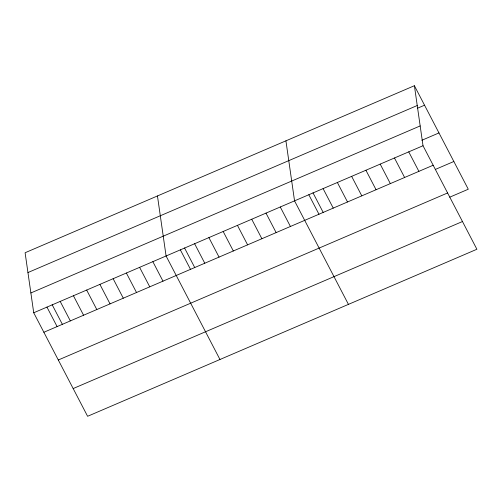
<?xml version="1.0" encoding="UTF-8"?>
<svg xmlns="http://www.w3.org/2000/svg" width="502" height="502" viewBox="0 0 502 502"><rect width="100%" height="100%" fill="white"/><g stroke="black" fill="none" stroke-linecap="round" stroke-linejoin="round"><path stroke-width="0.75" d="M414.395 85.71L25.1 252.744L33.722 312.777L87.605 416.29L476.9 249.256L423.017 145.737L414.395 85.71L468.278 189.223L449.723 197.186M27.943 272.555L417.237 105.52M417.407 108.269L424.541 105.207M30.873 292.967L420.168 125.927M421.849 140.278L438.974 132.93M33.722 312.777L423.017 145.737M43.869 332.268L433.163 165.233M435.29 169.456L453.846 161.5M58.301 359.997L447.596 192.963M73.173 388.561L462.467 221.526M408.741 151.861L418.888 171.358M394.465 157.986L404.612 177.482M380.19 164.116L390.336 183.607M365.92 170.241L376.067 189.731M351.645 176.365L361.791 195.855M337.369 182.49L347.516 201.98M323.093 188.614L333.24 208.104M312.984 192.812L323.257 212.541M308.818 194.738L318.971 214.228M348.432 304.375L294.548 200.863L285.927 140.83M280.273 206.987L290.42 226.477M265.997 213.112L276.144 232.602M251.722 219.236L261.875 238.726M237.452 225.36L247.599 244.857M223.177 231.485L233.323 250.981M208.901 237.609L219.048 257.106M194.625 243.734L204.778 263.23M184.523 247.938L194.789 267.66M180.356 249.858L190.503 269.354M219.964 359.495L166.08 255.982L157.459 195.956M152.846 261.661L162.993 281.158M139.606 267.34L149.753 286.837M126.372 273.019L136.519 292.515M113.138 278.698L123.285 298.194M99.898 284.377L110.045 303.873M86.664 290.062L96.811 309.552M73.43 295.741L83.577 315.231M60.19 301.42L70.336 320.91M52.158 304.727L62.43 324.455M46.956 307.098L57.102 326.589"/></g></svg>
